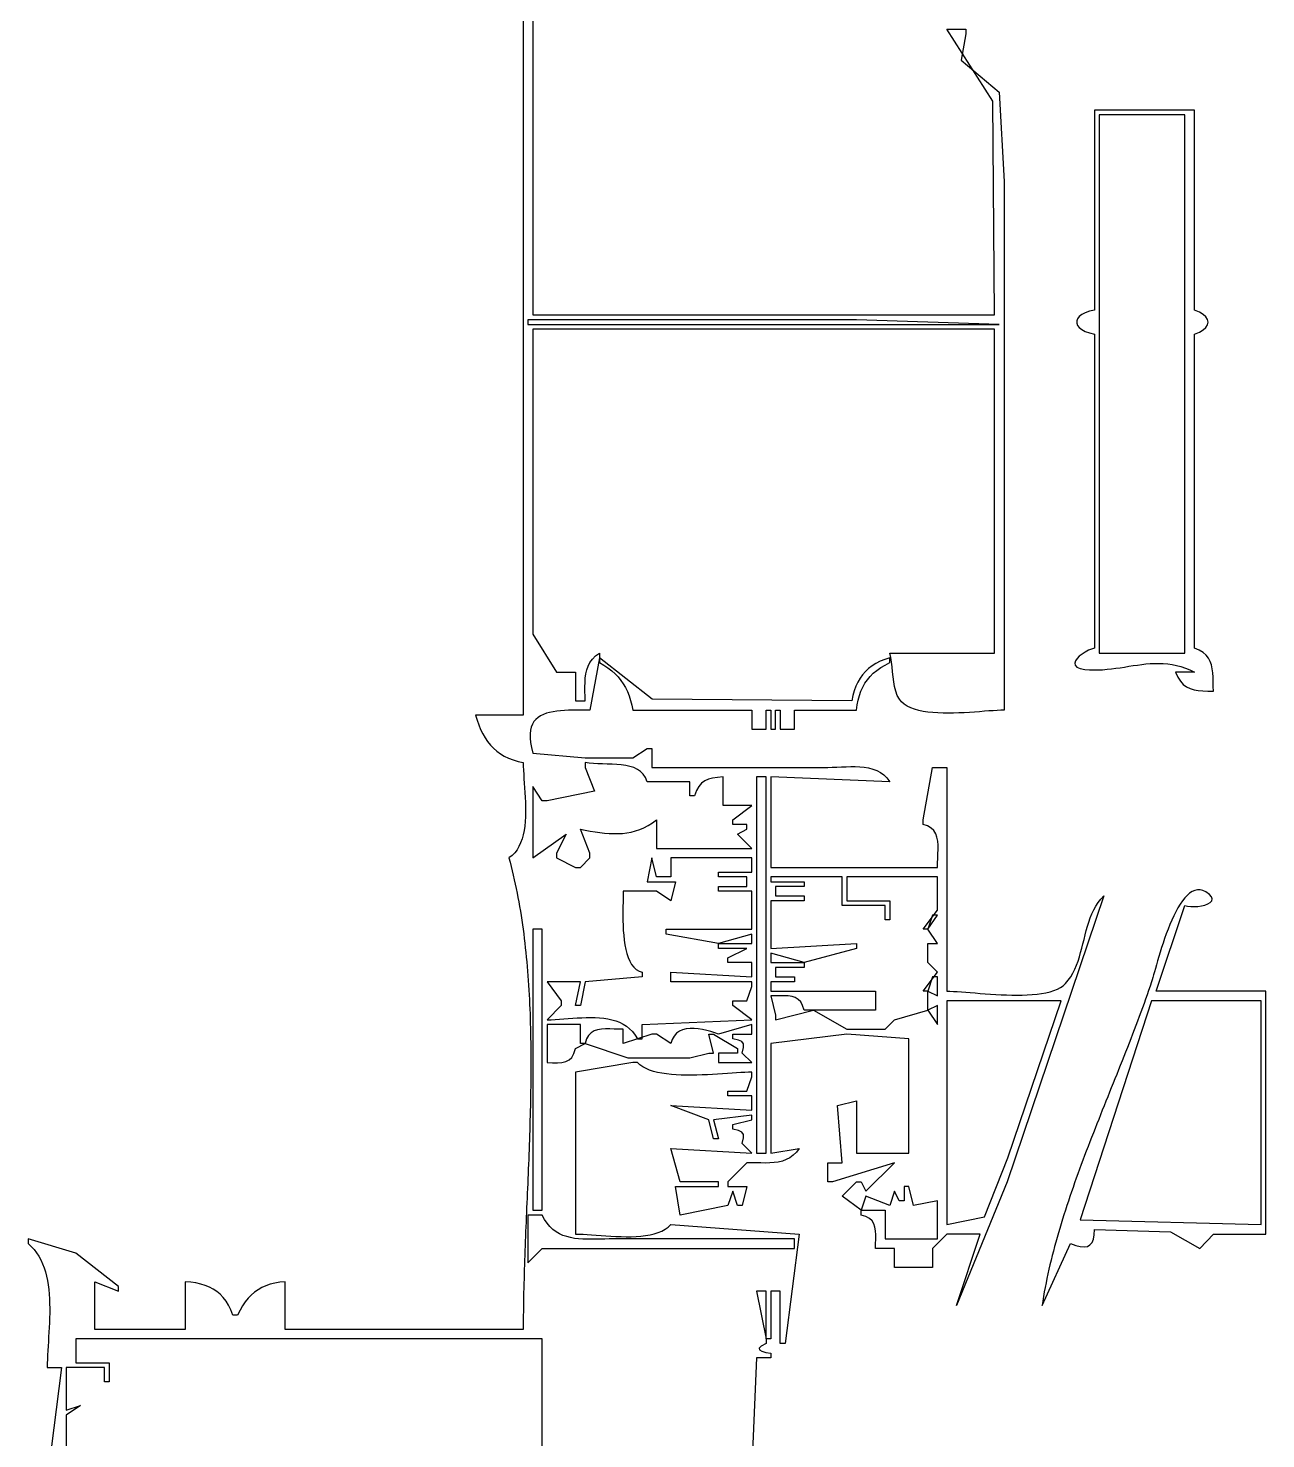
# Model space of a CAD drawing. Header units: metres. Extents: x 169 to 614, y 211 to 1165.
# Drawn here: x 169 to 429, y 451 to 747.2 of the extents above; entities that cross this region are included whole.
import ezdxf

# ---------------------------------------------------------------- set-up
doc = ezdxf.new("R2010")
doc.units = ezdxf.units.M

msp = doc.modelspace()

# ---------------------------------------------------------------- linework, layer by layer
for p, q in [((273, 1115), (273, 603)), ((275, 751), (275, 687)), ((371.6821, 731.8951), (362, 747)), ((362, 747), (366, 747)), ((366, 747), (366, 746)), ((366, 746), (365.0324, 740.5247)), ((365.0324, 740.5247), (372.9722, 733.787)), ((372, 687), (371.6821, 731.8951)), ((372.9722, 733.787), (374, 715)), ((393, 730), (393, 688)), ((414, 730), (393, 730)), ((394, 729), (394, 616)), ((412, 729), (394, 729)), ((412, 616), (412, 729)), ((414, 688), (414, 730)), ((374, 715), (374, 604)), ((391.0506, 687.4564), (390.3417, 687.0854)), ((391.9367, 687.7658), (391.0506, 687.4564)), ((393, 688), (391.9367, 687.7658)), ((415.0377, 687.584), (414, 688)), ((415.8449, 687.112), (415.0377, 687.584)), ((274, 686), (274, 685)), ((343, 686), (274, 686)), ((274, 685), (373, 685)), ((275, 687), (372, 687)), ((373, 685), (343, 686)), ((389.4556, 686.2136), (389.2784, 685.7401)), ((389.2784, 685.7401), (389.2784, 685.2597)), ((389.2784, 685.2597), (389.4556, 684.7862)), ((389.8101, 686.6666), (389.4556, 686.2136)), ((389.4556, 684.7862), (389.8101, 684.3332)), ((390.3417, 687.0854), (389.8101, 686.6666)), ((389.8101, 684.3332), (390.3417, 683.9144)), ((415.8448, 683.8878), (416.4213, 684.4018)), ((416.4214, 686.598), (415.8449, 687.112)), ((416.4213, 684.4018), (416.7673, 684.9439)), ((416.7673, 686.056), (416.4214, 686.598)), ((416.8826, 685.4999), (416.7673, 686.056)), ((416.7673, 684.9439), (416.8826, 685.4999)), ((372, 684), (275, 684)), ((275, 684), (275, 620)), ((372, 616), (372, 684)), ((390.3417, 683.9144), (391.0506, 683.5435)), ((391.0506, 683.5435), (391.9367, 683.2341)), ((391.9367, 683.2341), (393, 683)), ((393, 683), (393, 617)), ((414, 683), (415.0377, 683.4159)), ((414, 617), (414, 683)), ((415.0377, 683.4159), (415.8448, 683.8878)), ((275, 620), (280, 612)), ((391.0621, 616.2256), (390.4106, 615.8047)), ((391.738, 616.5794), (391.0621, 616.2256)), ((392.3976, 616.8446), (391.738, 616.5794)), ((393, 617), (392.3976, 616.8446)), ((415.001, 616.6015), (414, 617)), ((415.8147, 616.1232), (415.001, 616.6015)), ((416.461, 615.57), (415.8147, 616.1232)), ((286.3422, 612.4577), (286.6239, 613.2568)), ((286.6239, 613.2568), (287.0139, 614.0142)), ((289, 615), (287, 604)), ((287.0139, 614.0142), (287.5288, 614.7262)), ((287.5288, 614.7262), (288.1852, 615.3894)), ((288.1852, 615.3894), (289, 616)), ((289, 616), (289, 615)), ((289, 615), (289, 614)), ((300.1049, 606.3179), (289, 615)), ((289, 614), (289.9415, 613.451)), ((289.9415, 613.451), (290.8022, 612.878)), ((346.277, 613.3164), (345.5434, 612.7533)), ((347.0862, 613.8213), (346.277, 613.3164)), ((347.9742, 614.2694), (347.0862, 613.8213)), ((348.9444, 614.6618), (347.9742, 614.2694)), ((348.1023, 612.9495), (349.0077, 613.4902)), ((350, 615), (348.9444, 614.6618)), ((349.0077, 613.4902), (350, 614)), ((350.2206, 615.0885), (350, 616)), ((350, 616), (372, 616)), ((350, 614), (350, 615)), ((350.3796, 614.1163), (350.2206, 615.0885)), ((350.4985, 613.1012), (350.3796, 614.1163)), ((389.0115, 614.3518), (388.8665, 613.8753)), ((388.8665, 613.8753), (388.9503, 613.4382)), ((388.9503, 613.4382), (389.3037, 613.0617)), ((389.3444, 614.8465), (389.0115, 614.3518)), ((389.8244, 615.3378), (389.3444, 614.8465)), ((390.4106, 615.8047), (389.8244, 615.3378)), ((394, 616), (412, 616)), ((399.3019, 613.0785), (400.2091, 613.2212)), ((400.2091, 613.2212), (401.115, 613.3613)), ((401.115, 613.3613), (402.0204, 613.4933)), ((402.0204, 613.4933), (402.9256, 613.6119)), ((402.9256, 613.6119), (403.8314, 613.7115)), ((403.8314, 613.7115), (404.7383, 613.7868)), ((404.7383, 613.7868), (405.647, 613.8322)), ((405.647, 613.8322), (406.5579, 613.8424)), ((406.5579, 613.8424), (407.4718, 613.8118)), ((407.4718, 613.8118), (408.3891, 613.735)), ((408.3891, 613.735), (409.3106, 613.6067)), ((409.3106, 613.6067), (410.2367, 613.4212)), ((410.2367, 613.4212), (411.1681, 613.1733)), ((411.1681, 613.1733), (412.1054, 612.8574)), ((416.9596, 614.9466), (416.461, 615.57)), ((417.3302, 614.2577), (416.9596, 614.9466)), ((417.5925, 613.508), (417.3302, 614.2577)), ((417.7664, 612.7024), (417.5925, 613.508)), ((280, 612), (284, 612)), ((284, 612), (284, 606)), ((285.9796, 609.8463), (286.0367, 610.7488)), ((286.0367, 610.7488), (286.152, 611.6205)), ((286.152, 611.6205), (286.3422, 612.4577)), ((290.8022, 612.878), (291.5857, 612.2775)), ((291.5857, 612.2775), (292.2958, 611.6459)), ((292.2958, 611.6459), (292.9363, 610.98)), ((292.9363, 610.98), (293.5108, 610.2762)), ((293.5108, 610.2762), (294.0231, 609.5311)), ((343.763, 610.7022), (343.2988, 609.8935)), ((344.2897, 611.4475), (343.763, 610.7022)), ((344.8821, 612.1308), (344.2897, 611.4475)), ((344.7714, 609.6647), (345.2884, 610.4104)), ((345.5434, 612.7533), (344.8821, 612.1308)), ((345.2884, 610.4104), (345.8769, 611.1083)), ((345.8769, 611.1083), (346.54, 611.7619)), ((346.54, 611.7619), (347.2808, 612.3745)), ((347.2808, 612.3745), (348.1023, 612.9495)), ((350.599, 612.0615), (350.4985, 613.1012)), ((350.7027, 611.0152), (350.599, 612.0615)), ((350.8314, 609.9804), (350.7027, 611.0152)), ((389.3037, 613.0617), (389.9676, 612.7674)), ((389.9676, 612.7674), (390.983, 612.5764)), ((390.983, 612.5764), (391.9281, 612.4973)), ((391.9281, 612.4973), (392.8666, 612.4646)), ((392.8666, 612.4646), (393.7992, 612.4729)), ((393.7992, 612.4729), (394.7263, 612.5168)), ((394.7263, 612.5168), (395.6487, 612.5907)), ((395.6487, 612.5907), (396.5668, 612.6893)), ((396.5668, 612.6893), (397.4813, 612.8071)), ((397.4813, 612.8071), (398.3928, 612.9386)), ((398.3928, 612.9386), (399.3019, 613.0785)), ((414, 612), (410, 612)), ((410, 612), (410.5012, 610.9318)), ((410.5012, 610.9318), (411.0575, 610.0756)), ((412.1054, 612.8574), (413.0491, 612.4681)), ((413.0491, 612.4681), (414, 612)), ((417.8715, 611.8454), (417.7664, 612.7024)), ((417.9277, 610.942), (417.8715, 611.8454)), ((417.9547, 609.9967), (417.9277, 610.942)), ((285.9641, 608.9166), (285.9796, 609.8463)), ((285.9734, 607.9632), (285.9641, 608.9166)), ((285.9909, 606.9898), (285.9734, 607.9632)), ((294.0231, 609.5311), (294.4769, 608.7412)), ((294.4769, 608.7412), (294.876, 607.9032)), ((294.876, 607.9032), (295.2242, 607.0134)), ((342.5443, 608.0811), (342.2475, 607.0748)), ((342.8936, 609.0203), (342.5443, 608.0811)), ((343.2988, 609.8935), (342.8936, 609.0203)), ((343.6191, 607.1076), (343.9399, 608.0167)), ((343.9399, 608.0167), (344.323, 608.8679)), ((344.323, 608.8679), (344.7714, 609.6647)), ((351.0065, 608.9751), (350.8314, 609.9804)), ((351.2499, 608.0175), (351.0065, 608.9751)), ((351.583, 607.1257), (351.2499, 608.0175)), ((411.0575, 610.0756), (411.6731, 609.4074)), ((411.6731, 609.4074), (412.3523, 608.9036)), ((412.3523, 608.9036), (413.0992, 608.5403)), ((413.0992, 608.5403), (413.9183, 608.2938)), ((413.9183, 608.2938), (414.8136, 608.1402)), ((414.8136, 608.1402), (415.7895, 608.056)), ((415.7895, 608.056), (416.8502, 608.0171)), ((416.8502, 608.0171), (418, 608)), ((417.9722, 609.0145), (417.9547, 609.9967)), ((418, 608), (417.9722, 609.0145)), ((284, 606), (286, 606)), ((286, 606), (285.9909, 606.9898)), ((295.2242, 607.0134), (295.525, 606.0686)), ((295.525, 606.0686), (295.7824, 605.0653)), ((295.7824, 605.0653), (296, 604)), ((342, 606), (300.1049, 606.3179)), ((342.2475, 607.0748), (342, 606)), ((343, 604), (343.1522, 605.1026)), ((343.1522, 605.1026), (343.3575, 606.1374)), ((343.3575, 606.1374), (343.6191, 607.1076)), ((352.0277, 606.3178), (351.583, 607.1257)), ((352.4764, 605.7628), (352.0277, 606.3178)), ((353.0272, 605.2782), (352.4764, 605.7628)), ((353.6716, 604.8597), (353.0272, 605.2782)), ((354.4012, 604.5031), (353.6716, 604.8597)), ((355.2077, 604.2045), (354.4012, 604.5031)), ((273, 603), (263, 603)), ((263, 603), (263.3079, 601.9247)), ((263.3079, 601.9247), (263.6563, 600.9079)), ((275.2602, 601.6162), (274.9338, 601.0809)), ((275.6571, 602.0824), (275.2602, 601.6162)), ((276.12, 602.4843), (275.6571, 602.0824)), ((276.6443, 602.8264), (276.12, 602.4843)), ((277.2255, 603.1137), (276.6443, 602.8264)), ((277.8591, 603.3507), (277.2255, 603.1137)), ((278.5406, 603.5423), (277.8591, 603.3507)), ((279.2656, 603.6932), (278.5406, 603.5423)), ((280.0295, 603.8081), (279.2656, 603.6932)), ((280.8277, 603.8917), (280.0295, 603.8081)), ((281.6559, 603.9488), (280.8277, 603.8917)), ((282.5094, 603.9842), (281.6559, 603.9488)), ((283.3838, 604.0025), (282.5094, 603.9842)), ((284.2745, 604.0085), (283.3838, 604.0025)), ((285.1772, 604.0069), (284.2745, 604.0085)), ((286.0871, 604.0025), (285.1772, 604.0069)), ((287, 604), (286.0871, 604.0025)), ((296, 604), (321, 604)), ((321, 604), (321, 600)), ((324, 600), (324, 604)), ((324, 604), (325, 604)), ((325, 604), (325, 600)), ((326, 600), (326, 604)), ((326, 604), (327, 604)), ((327, 604), (327, 600)), ((330, 600), (330, 604)), ((330, 604), (343, 604)), ((356.0827, 603.9595), (355.2077, 604.2045)), ((357.0178, 603.764), (356.0827, 603.9595)), ((358.0047, 603.6139), (357.0178, 603.764)), ((359.0349, 603.5051), (358.0047, 603.6139)), ((360.1002, 603.4333), (359.0349, 603.5051)), ((361.192, 603.3945), (360.1002, 603.4333)), ((362.3022, 603.3845), (361.192, 603.3945)), ((363.4222, 603.3991), (362.3022, 603.3845)), ((364.5437, 603.4343), (363.4222, 603.3991)), ((365.6584, 603.4857), (364.5437, 603.4343)), ((366.7578, 603.5494), (365.6584, 603.4857)), ((367.8336, 603.6211), (366.7578, 603.5494)), ((368.8774, 603.6967), (367.8336, 603.6211)), ((369.8809, 603.7721), (368.8774, 603.6967)), ((370.8357, 603.8431), (369.8809, 603.7721)), ((371.7333, 603.9055), (370.8357, 603.8431)), ((372.5655, 603.9552), (371.7333, 603.9055)), ((373.3238, 603.9881), (372.5655, 603.9552)), ((374, 604), (373.3238, 603.9881)), ((263.6563, 600.9079), (264.0477, 599.9496)), ((264.0477, 599.9496), (264.4846, 599.0497)), ((264.4846, 599.0497), (264.9694, 598.2082)), ((274.5103, 599.7838), (274.4222, 599.0127)), ((274.4222, 599.0127), (274.4227, 598.1534)), ((274.6823, 600.4716), (274.5103, 599.7838)), ((274.9338, 601.0809), (274.6823, 600.4716)), ((321, 600), (324, 600)), ((325, 600), (326, 600)), ((327, 600), (330, 600)), ((264.9694, 598.2082), (265.5046, 597.4251)), ((265.5046, 597.4251), (266.0928, 596.7003)), ((266.0928, 596.7003), (266.7363, 596.0338)), ((266.7363, 596.0338), (267.4377, 595.4257)), ((267.4377, 595.4257), (268.1994, 594.8759)), ((274.4227, 598.1534), (274.5161, 597.2014)), ((274.5161, 597.2014), (274.707, 596.1518)), ((274.707, 596.1518), (275, 595)), ((296, 594), (299, 596)), ((299, 596), (300, 596)), ((300, 596), (300, 592)), ((268.1994, 594.8759), (269.0239, 594.3843)), ((269.0239, 594.3843), (269.9138, 593.9509)), ((269.9138, 593.9509), (270.8714, 593.5757)), ((270.8714, 593.5757), (271.8993, 593.2588)), ((271.8993, 593.2588), (273, 593)), ((273, 593), (273.0119, 592.2308)), ((275, 595), (286, 594)), ((286, 594), (292, 594)), ((286, 593), (286, 592)), ((286.8519, 592.8735), (286, 593)), ((287.7568, 592.794), (286.8519, 592.8735)), ((288.7021, 592.7477), (287.7568, 592.794)), ((289.6754, 592.7212), (288.7021, 592.7477)), ((290.6643, 592.7007), (289.6754, 592.7212)), ((291.6562, 592.6729), (290.6643, 592.7007)), ((292.6387, 592.624), (291.6562, 592.6729)), ((292, 594), (293, 594)), ((293.5993, 592.5406), (292.6387, 592.624)), ((293, 594), (295, 594)), ((294.5256, 592.409), (293.5993, 592.5406)), ((295.405, 592.2157), (294.5256, 592.409)), ((295, 594), (296, 594)), ((273.0119, 592.2308), (273.0445, 591.4085)), ((273.0445, 591.4085), (273.093, 590.5393)), ((273.093, 590.5393), (273.1525, 589.6295)), ((273.1525, 589.6295), (273.2183, 588.6853)), ((286, 592), (288, 587)), ((296.2251, 591.9471), (295.405, 592.2157)), ((296.9735, 591.5897), (296.2251, 591.9471)), ((297.6376, 591.1298), (296.9735, 591.5897)), ((298.2051, 590.554), (297.6376, 591.1298)), ((298.6633, 589.8485), (298.2051, 590.554)), ((299, 589), (298.6633, 589.8485)), ((300, 592), (337, 592)), ((311.8928, 589.4947), (311.1333, 589.147)), ((312.7785, 589.7313), (311.8928, 589.4947)), ((313.8082, 589.8889), (312.7785, 589.7313)), ((315, 590), (313.8082, 589.8889)), ((315, 584), (315, 590)), ((322, 590), (322, 511)), ((324, 590), (322, 590)), ((324, 511), (324, 590)), ((350, 589), (325, 590)), ((325, 590), (325, 571)), ((337, 592), (337.9279, 592.0143)), ((337.9279, 592.0143), (338.8785, 592.0496)), ((338.8785, 592.0496), (339.8443, 592.0938)), ((339.8443, 592.0938), (340.8183, 592.135)), ((340.8183, 592.135), (341.7931, 592.1615)), ((341.7931, 592.1615), (342.7616, 592.1614)), ((342.7616, 592.1614), (343.7165, 592.1226)), ((343.7165, 592.1226), (344.6506, 592.0335)), ((344.6506, 592.0335), (345.5566, 591.8821)), ((345.5566, 591.8821), (346.4275, 591.6564)), ((346.4275, 591.6564), (347.2558, 591.3448)), ((347.2558, 591.3448), (348.0345, 590.9352)), ((348.0345, 590.9352), (348.7562, 590.4157)), ((348.7562, 590.4157), (349.4138, 589.7746)), ((349.4138, 589.7746), (350, 589)), ((357, 581), (359, 592)), ((359, 592), (362, 592)), ((362, 592), (362, 545)), ((273.2183, 588.6853), (273.2856, 587.7132)), ((273.2856, 587.7132), (273.3496, 586.7193)), ((273.3496, 586.7193), (273.4054, 585.71)), ((277, 585), (275, 588)), ((275, 588), (275, 573)), ((288, 587), (278, 585)), ((308, 589), (299, 589)), ((308, 586), (308, 589)), ((309.4334, 587.1146), (309, 586)), ((309.9215, 587.9892), (309.4334, 587.1146)), ((310.4822, 588.6559), (309.9215, 587.9892)), ((311.1333, 589.147), (310.4822, 588.6559)), ((273.4054, 585.71), (273.4482, 584.6915)), ((273.4482, 584.6915), (273.4733, 583.6702)), ((273.4733, 583.6702), (273.4759, 582.6524)), ((278, 585), (277, 585)), ((309, 586), (308, 586)), ((321, 584), (315, 584)), ((317, 581), (321, 584)), ((273.3942, 580.6523), (273.3003, 579.6826)), ((273.4511, 581.6443), (273.3942, 580.6523)), ((273.4759, 582.6524), (273.4511, 581.6443)), ((300.1264, 580.3518), (301, 581)), ((301, 581), (301, 575)), ((317, 580), (317, 581)), ((357, 580), (357, 581)), ((272.9824, 577.8354), (272.7489, 576.9706)), ((273.1647, 578.7415), (272.9824, 577.8354)), ((273.3003, 579.6826), (273.1647, 578.7415)), ((275, 573), (282, 578)), ((282, 578), (280, 574)), ((287, 574), (285, 579)), ((285, 579), (286.0422, 578.8085)), ((286.0422, 578.8085), (287.0677, 578.6279)), ((287.0677, 578.6279), (288.0772, 578.4639)), ((288.0772, 578.4639), (289.0715, 578.3219)), ((289.0715, 578.3219), (290.0515, 578.2075)), ((290.0515, 578.2075), (291.0181, 578.1262)), ((291.0181, 578.1262), (291.9719, 578.0836)), ((291.9719, 578.0836), (292.914, 578.0851)), ((292.914, 578.0851), (293.8452, 578.1363)), ((293.8452, 578.1363), (294.7662, 578.2428)), ((294.7662, 578.2428), (295.6779, 578.41)), ((295.6779, 578.41), (296.5811, 578.6436)), ((296.5811, 578.6436), (297.4768, 578.949)), ((297.4768, 578.949), (298.3656, 579.3318)), ((298.3656, 579.3318), (299.2486, 579.7976)), ((299.2486, 579.7976), (300.1264, 580.3518)), ((320, 580), (317, 580)), ((318, 578), (320, 579)), ((321, 575), (318, 578)), ((320, 579), (320, 580)), ((357.9448, 579.7026), (357, 580)), ((358.6864, 579.2726), (357.9448, 579.7026)), ((359.2477, 578.7249), (358.6864, 579.2726)), ((359.6519, 578.0748), (359.2477, 578.7249)), ((359.9221, 577.3373), (359.6519, 578.0748)), ((271.692, 574.6864), (271.2049, 574.0494)), ((272.1084, 575.3897), (271.692, 574.6864)), ((272.4591, 576.1533), (272.1084, 575.3897)), ((272.7489, 576.9706), (272.4591, 576.1533)), ((301, 575), (321, 575)), ((360.0813, 576.5276), (359.9221, 577.3373)), ((360.1527, 575.6608), (360.0813, 576.5276)), ((360.1242, 573.8164), (360.1593, 574.752)), ((360.1593, 574.752), (360.1527, 575.6608)), ((270.6425, 573.4852), (270, 573)), ((270, 573), (270.2403, 572.0912)), ((270.2403, 572.0912), (270.4729, 571.1783)), ((271.2049, 574.0494), (270.6425, 573.4852)), ((280, 574), (280, 573)), ((280, 573), (284, 571)), ((285, 571), (287, 573)), ((287, 573), (287, 574)), ((300, 573), (299, 568)), ((301, 569), (300, 573)), ((321, 573), (304, 573)), ((304, 573), (304, 569)), ((321, 570), (321, 573)), ((360, 571), (360.0215, 571.9253)), ((360.0215, 571.9253), (360.0706, 572.8691)), ((360.0706, 572.8691), (360.1242, 573.8164)), ((270.4729, 571.1783), (270.6976, 570.2613)), ((270.6976, 570.2613), (270.9148, 569.3404)), ((270.9148, 569.3404), (271.1244, 568.4156)), ((284, 571), (285, 571)), ((304, 569), (301, 569)), ((314, 569), (314, 570)), ((314, 570), (321, 570)), ((320, 569), (314, 569)), ((320, 567), (320, 569)), ((325, 571), (360, 571)), ((325, 569), (325, 568)), ((340, 569), (325, 569)), ((340, 563), (340, 569)), ((360, 569), (341, 569)), ((341, 569), (341, 564)), ((360, 568), (360, 569)), ((271.1244, 568.4156), (271.3265, 567.487)), ((271.3265, 567.487), (271.5214, 566.5547)), ((271.5214, 566.5547), (271.7091, 565.6187)), ((294, 566), (293.9944, 565.3172)), ((295, 566), (294, 566)), ((301, 566), (295, 566)), ((299, 568), (305, 568)), ((304, 564), (301, 566)), ((305, 568), (304, 564)), ((314, 566), (314, 567)), ((314, 567), (320, 567)), ((321, 566), (314, 566)), ((321, 558), (321, 566)), ((325, 568), (332, 568)), ((332, 567), (326, 567)), ((326, 567), (326, 565)), ((332, 568), (332, 567)), ((360, 562), (360, 568)), ((413.5222, 565.9186), (412.9892, 565.5726)), ((414.0686, 566.1563), (413.5222, 565.9186)), ((414.6281, 566.2773), (414.0686, 566.1563)), ((415.2003, 566.2729), (414.6281, 566.2773)), ((415.785, 566.1347), (415.2003, 566.2729)), ((416.3819, 565.8541), (415.785, 566.1347)), ((417.1533, 565.3158), (416.3819, 565.8541)), ((271.7091, 565.6187), (271.8896, 564.6791)), ((271.8896, 564.6791), (272.0632, 563.736)), ((272.0632, 563.736), (272.23, 562.7895)), ((272.23, 562.7895), (272.3899, 561.8396)), ((293.9459, 562.8084), (293.9338, 561.8563)), ((293.963, 563.7102), (293.9459, 562.8084)), ((293.9806, 564.5502), (293.963, 563.7102)), ((293.9944, 565.3172), (293.9806, 564.5502)), ((332, 564), (325, 564)), ((325, 564), (325, 554)), ((326, 565), (332, 565)), ((332, 565), (332, 564)), ((349, 563), (340, 563)), ((341, 564), (350, 564)), ((349, 560), (349, 563)), ((350, 564), (350, 560)), ((395, 565), (374.6559, 505)), ((392.8603, 562.0728), (393.3015, 562.8638)), ((393.3015, 562.8638), (393.8006, 563.6182)), ((393.8006, 563.6182), (394.3644, 564.3317)), ((394.3644, 564.3317), (395, 565)), ((406, 545), (412, 563)), ((410.9969, 563.2772), (410.5354, 562.5181)), ((411.4734, 563.9707), (410.9969, 563.2772)), ((411.9645, 564.5901), (411.4734, 563.9707)), ((412.4699, 565.127), (411.9645, 564.5901)), ((412, 563), (412.5562, 562.8496)), ((412.9892, 565.5726), (412.4699, 565.127)), ((412.5562, 562.8496), (413.2242, 562.7695)), ((413.2242, 562.7695), (413.9634, 562.7572)), ((413.9634, 562.7572), (414.7335, 562.8104)), ((414.7335, 562.8104), (415.4939, 562.9268)), ((415.4939, 562.9268), (416.2044, 563.1041)), ((416.2044, 563.1041), (416.8244, 563.34)), ((416.8244, 563.34), (417.3135, 563.632)), ((417.5917, 564.8222), (417.1533, 565.3158)), ((417.3135, 563.632), (417.6314, 563.978)), ((417.7376, 564.3755), (417.5917, 564.8222)), ((417.6314, 563.978), (417.7376, 564.3755)), ((272.3899, 561.8396), (272.5433, 560.8865)), ((272.5433, 560.8865), (272.69, 559.9301)), ((272.69, 559.9301), (272.8304, 558.9706)), ((293.9338, 561.8563), (293.9311, 560.8651)), ((293.9311, 560.8651), (293.9421, 559.8461)), ((293.9421, 559.8461), (293.9712, 558.8107)), ((350, 560), (349, 560)), ((357, 558), (360, 562)), ((358, 558), (360, 561)), ((359, 561), (358, 558)), ((360, 561), (359, 561)), ((391.8145, 559.5251), (392.1237, 560.3991)), ((392.1237, 560.3991), (392.47, 561.2498)), ((392.47, 561.2498), (392.8603, 562.0728)), ((409.243, 559.933), (408.8441, 558.9972)), ((409.6581, 560.8375), (409.243, 559.933)), ((410.089, 561.702), (409.6581, 560.8375)), ((410.5354, 562.5181), (410.089, 561.702)), ((272.8304, 558.9706), (272.9645, 558.0081)), ((272.9645, 558.0081), (273.0923, 557.0426)), ((273.0923, 557.0426), (273.214, 556.0741)), ((275, 558), (275, 499)), ((277, 558), (275, 558)), ((277, 499), (277, 558)), ((293.9712, 558.8107), (294.0229, 557.7701)), ((294.0229, 557.7701), (294.1015, 556.7357)), ((303, 557), (303, 558)), ((303, 558), (321, 558)), ((314, 555), (303, 557)), ((321, 557), (314, 555)), ((321, 555), (321, 557)), ((358, 558), (357, 558)), ((360, 555), (358, 558)), ((391.0399, 556.8071), (391.2795, 557.7247)), ((391.2795, 557.7247), (391.5353, 558.6322)), ((391.5353, 558.6322), (391.8145, 559.5251)), ((408.0957, 557.0655), (407.7469, 556.0867)), ((408.4615, 558.0385), (408.0957, 557.0655)), ((408.8441, 558.9972), (408.4615, 558.0385)), ((273.214, 556.0741), (273.3298, 555.1029)), ((273.3298, 555.1029), (273.4397, 554.1289)), ((273.4397, 554.1289), (273.5438, 553.1522)), ((294.1015, 556.7357), (294.2115, 555.7188)), ((294.2115, 555.7188), (294.3571, 554.7307)), ((294.3571, 554.7307), (294.5429, 553.7827)), ((314, 554), (314, 555)), ((314, 555), (321, 555)), ((320, 554), (314, 554)), ((316, 552), (320, 554)), ((325, 554), (343, 555)), ((343, 554), (332, 551)), ((343, 555), (343, 554)), ((358, 551), (358, 555)), ((358, 555), (360, 555)), ((390.1058, 553.123), (390.3495, 554.0373)), ((390.3495, 554.0373), (390.5818, 554.959)), ((390.5818, 554.959), (390.8096, 555.8837)), ((390.8096, 555.8837), (391.0399, 556.8071)), ((407.1016, 554.146), (406.8057, 553.2012)), ((407.4154, 555.1107), (407.1016, 554.146)), ((407.7469, 556.0867), (407.4154, 555.1107)), ((273.5438, 553.1522), (273.6423, 552.1729)), ((273.6423, 552.1729), (273.7353, 551.1911)), ((273.7353, 551.1911), (273.8228, 550.2069)), ((294.5429, 553.7827), (294.7731, 552.8861)), ((294.7731, 552.8861), (295.0523, 552.0522)), ((295.0523, 552.0522), (295.3847, 551.2924)), ((295.3847, 551.2924), (295.7748, 550.6179)), ((316, 551), (316, 552)), ((321, 551), (316, 551)), ((321, 548), (321, 551)), ((332, 551), (325, 553)), ((325, 553), (325, 551)), ((325, 551), (332, 551)), ((332, 551), (332, 550)), ((360, 549), (358, 551)), ((389.237, 550.4687), (389.5565, 551.3343)), ((389.5565, 551.3343), (389.8438, 552.2206)), ((389.8438, 552.2206), (390.1058, 553.123)), ((406.2689, 551.4052), (406.0287, 550.5712)), ((406.528, 552.2847), (406.2689, 551.4052)), ((406.8057, 553.2012), (406.528, 552.2847)), ((273.8228, 550.2069), (273.905, 549.2202)), ((273.905, 549.2202), (273.9819, 548.2313)), ((273.9819, 548.2313), (274.0538, 547.2402)), ((298, 548), (286, 547)), ((295.7748, 550.6179), (296.227, 550.0402)), ((296.227, 550.0402), (296.7457, 549.5704)), ((296.7457, 549.5704), (297.3352, 549.2199)), ((297.3352, 549.2199), (298, 549)), ((298, 549), (298, 548)), ((304, 547), (304, 549)), ((304, 549), (321, 548)), ((332, 550), (326, 550)), ((326, 550), (326, 548)), ((326, 548), (330, 548)), ((330, 548), (330, 547)), ((357, 545), (360, 549)), ((359, 548), (358, 545)), ((360, 548), (359, 548)), ((360, 544), (360, 548)), ((387.4986, 547.3), (388.0161, 548.0393)), ((388.0161, 548.0393), (388.4737, 548.8168)), ((388.4737, 548.8168), (388.8784, 549.628)), ((388.8784, 549.628), (389.237, 550.4687)), ((405.424, 548.4273), (405.2622, 547.8605)), ((405.6059, 549.0737), (405.424, 548.4273)), ((405.8075, 549.7911), (405.6059, 549.0737)), ((406.0287, 550.5712), (405.8075, 549.7911)), ((274.0538, 547.2402), (274.1207, 546.2469)), ((274.1207, 546.2469), (274.1827, 545.2515)), ((274.1827, 545.2515), (274.24, 544.2542)), ((285, 547), (278, 547)), ((278, 547), (281, 543)), ((284, 542), (285, 547)), ((286, 547), (285, 542)), ((321, 547), (304, 547)), ((320, 543), (321, 546)), ((321, 546), (321, 547)), ((330, 547), (325, 547)), ((325, 547), (325, 545)), ((325, 545), (347, 545)), ((347, 545), (347, 541)), ((358, 545), (357, 545)), ((358, 541), (358, 545)), ((358, 545), (360, 544)), ((362, 545), (362.6551, 544.9894)), ((383.6786, 544.879), (384.4758, 545.1269)), ((384.4758, 545.1269), (385.2045, 545.4203)), ((385.2045, 545.4203), (385.8582, 545.7622)), ((385.8582, 545.7622), (386.4302, 546.1556)), ((386.4302, 546.1556), (386.9143, 546.6034)), ((386.9143, 546.6033), (387.4986, 547.3)), ((404.3807, 545.1747), (404.0629, 544.2596)), ((404.6931, 546.0882), (404.3807, 545.1747)), ((405, 547), (404.6931, 546.0882)), ((405.1207, 547.3819), (405, 547)), ((405.2622, 547.8605), (405.1207, 547.3819)), ((429, 545), (406, 545)), ((429, 494), (429, 545)), ((274.24, 544.2542), (274.2926, 543.2549)), ((274.2926, 543.2549), (274.3406, 542.2538)), ((274.3406, 542.2538), (274.3842, 541.2509)), ((281, 543), (281, 542)), ((317, 542), (317, 543)), ((317, 543), (320, 543)), ((325.9916, 544.0163), (325, 544)), ((325, 544), (326, 540)), ((326.9428, 544.0447), (325.9916, 544.0163)), ((327.8444, 544.0543), (326.9428, 544.0447)), ((328.6873, 544.0141), (327.8444, 544.0543)), ((329.4624, 543.8934), (328.6873, 544.0141)), ((330.1604, 543.6612), (329.4624, 543.8934)), ((330.7723, 543.2867), (330.1604, 543.6612)), ((331.289, 542.7389), (330.7723, 543.2867)), ((331.7012, 541.9869), (331.289, 542.7389)), ((362, 543), (362, 496)), ((386, 543), (362, 543)), ((362.6551, 544.9894), (363.3852, 544.9598)), ((363.3852, 544.9598), (364.1837, 544.9139)), ((364.1837, 544.9139), (365.0441, 544.8549)), ((365.0441, 544.8549), (365.9598, 544.7855)), ((365.9598, 544.7855), (366.9244, 544.7088)), ((366.9244, 544.7088), (367.9312, 544.6276)), ((367.9312, 544.6276), (368.9739, 544.545)), ((368.9739, 544.545), (370.0459, 544.4638)), ((370.0459, 544.4638), (371.1406, 544.3871)), ((371.1406, 544.3871), (372.2515, 544.3177)), ((372.2515, 544.3177), (373.3721, 544.2585)), ((373.3721, 544.2585), (374.496, 544.2126)), ((374.496, 544.2126), (375.6165, 544.1828)), ((374.8079, 510), (386, 543)), ((375.6165, 544.1828), (376.7272, 544.1721)), ((376.7272, 544.1721), (377.8215, 544.1835)), ((377.8215, 544.1835), (378.8929, 544.2198)), ((378.8929, 544.2198), (379.9349, 544.2841)), ((379.9349, 544.2841), (380.941, 544.3792)), ((380.941, 544.3792), (381.9047, 544.508)), ((381.9047, 544.508), (382.8194, 544.6737)), ((382.8194, 544.6737), (383.6786, 544.879)), ((405, 543), (390, 497)), ((403.412, 542.4246), (403.0794, 541.5047)), ((403.7399, 543.3429), (403.412, 542.4246)), ((404.0629, 544.2596), (403.7399, 543.3429)), ((428, 543), (405, 543)), ((428, 496), (428, 543)), ((274.3842, 541.2509), (274.4235, 540.2463)), ((274.4235, 540.2463), (274.4586, 539.2402)), ((274.4586, 539.2402), (274.4896, 538.2324)), ((281, 542), (278, 539)), ((279.7249, 539.0503), (280.6224, 539.1046)), ((280.6224, 539.1046), (281.5378, 539.1707)), ((281.5378, 539.1707), (282.4671, 539.2427)), ((282.4671, 539.2427), (283.4063, 539.315)), ((283.4063, 539.315), (284.3515, 539.3817)), ((285, 542), (284, 542)), ((284.3515, 539.3817), (285.2985, 539.4372)), ((285.2985, 539.4372), (286.2433, 539.4756)), ((286.2433, 539.4756), (287.1821, 539.4912)), ((287.1821, 539.4912), (288.1107, 539.4783)), ((288.1107, 539.4783), (289.0251, 539.431)), ((289.0251, 539.431), (289.9213, 539.3437)), ((289.9213, 539.3437), (290.7953, 539.2106)), ((290.7953, 539.2106), (291.6431, 539.0258)), ((321, 539), (317, 542)), ((326, 539), (334, 541)), ((326, 540), (326, 539)), ((332, 541), (331.7012, 541.9869)), ((333, 541), (332, 541)), ((347, 541), (333, 541)), ((334, 541), (341, 537)), ((351, 539), (358, 541)), ((360, 542), (358, 541)), ((358, 541), (360, 538)), ((360, 538), (360, 542)), ((402.4009, 539.6604), (402.0554, 538.7361)), ((402.7422, 540.5833), (402.4009, 539.6604)), ((403.0794, 541.5047), (402.7422, 540.5833)), ((274.4896, 538.2324), (274.5166, 537.2232)), ((274.5166, 537.2232), (274.5397, 536.2127)), ((274.5397, 536.2127), (274.559, 535.2008)), ((278, 539), (278.8495, 539.0135)), ((278, 538), (278, 530)), ((285, 538), (278, 538)), ((278.8495, 539.0135), (279.7249, 539.0503)), ((285, 534), (285, 538)), ((287.2605, 536.2731), (286.7243, 535.7172)), ((287.8954, 536.6629), (287.2605, 536.2731)), ((288.6157, 536.9135), (287.8954, 536.6629)), ((289.4085, 537.0519), (288.6157, 536.9135)), ((290.2606, 537.1049), (289.4085, 537.0519)), ((291.1588, 537.0993), (290.2606, 537.1049)), ((292.0902, 537.062), (291.1588, 537.0993)), ((291.6431, 539.0258), (292.4607, 538.7837)), ((293.0416, 537.0199), (292.0902, 537.062)), ((292.4607, 538.7837), (293.244, 538.4786)), ((294, 537), (293.0416, 537.0199)), ((293.244, 538.4786), (293.9891, 538.1045)), ((293.9891, 538.1045), (294.6919, 537.6559)), ((294, 534), (294, 537)), ((294.6919, 537.6559), (295.3484, 537.1268)), ((295.3484, 537.1268), (295.9545, 536.5117)), ((295.9545, 536.5117), (296.5064, 535.8046)), ((298, 538), (321, 539)), ((298, 535), (298, 538)), ((305.1867, 536.1616), (304.675, 535.5959)), ((305.7952, 536.5891), (305.1867, 536.1616)), ((306.4859, 536.8908), (305.7952, 536.5891)), ((307.2442, 537.0792), (306.4859, 536.8908)), ((308.0556, 537.1667), (307.2442, 537.0792)), ((308.9056, 537.1657), (308.0556, 537.1667)), ((309.7795, 537.0887), (308.9056, 537.1657)), ((310.6629, 536.9483), (309.7795, 537.0887)), ((311.5412, 536.7567), (310.6629, 536.9483)), ((312.3999, 536.5265), (311.5412, 536.7567)), ((313.2243, 536.2701), (312.3999, 536.5265)), ((314, 536), (313.2243, 536.2701)), ((321, 538), (314, 536)), ((321, 536), (321, 538)), ((341, 537), (342, 537)), ((342, 537), (349, 537)), ((349, 537), (351, 539)), ((401.3534, 536.8831), (400.9972, 535.9546)), ((401.7062, 537.8103), (401.3534, 536.8831)), ((402.0554, 538.7361), (401.7062, 537.8103)), ((274.559, 535.2008), (274.5747, 534.1876)), ((274.5747, 534.1876), (274.5868, 533.1734)), ((274.5868, 533.1734), (274.5955, 532.158)), ((284, 533), (286, 534)), ((286, 534), (285, 534)), ((286.2997, 534.9685), (286, 534)), ((286, 534), (295, 531)), ((286.7243, 535.7172), (286.2997, 534.9685)), ((300, 536), (294, 534)), ((296.5064, 535.8046), (297, 535)), ((297, 535), (298, 535)), ((301, 536), (300, 536)), ((304, 534), (301, 536)), ((304.2746, 534.8795), (304, 534)), ((304.675, 535.5959), (304.2746, 534.8795)), ((313, 532), (312, 536)), ((312, 536), (313, 536)), ((313, 536), (318, 533)), ((317, 535), (317, 536)), ((317, 536), (321, 536)), ((318.2136, 534.721), (317, 535)), ((318.9387, 534.4125), (318.2136, 534.721)), ((319.257, 533.9434), (318.9387, 534.4125)), ((319, 532), (319.2502, 533.1829)), ((319.2502, 533.1829), (319.257, 533.9434)), ((341, 536), (325, 534)), ((325, 534), (325, 511)), ((354, 535), (341, 536)), ((354, 511), (354, 535)), ((399.9108, 533.1611), (399.5434, 532.2275)), ((400.2757, 534.0936), (399.9108, 533.1611)), ((400.6379, 535.0247), (400.2757, 534.0936)), ((400.9972, 535.9546), (400.6379, 535.0247)), ((274.5955, 532.158), (274.6008, 531.1416)), ((274.6008, 531.1416), (274.603, 530.1243)), ((281.1098, 530.0579), (281.9243, 530.2289)), ((281.9243, 530.2289), (282.6233, 530.5589)), ((282.6233, 530.5589), (283.204, 531.0975)), ((283.204, 531.0975), (283.6638, 531.8946)), ((283.6638, 531.8946), (284, 533)), ((295, 531), (298, 531)), ((298, 531), (304, 531)), ((304, 531), (305, 531)), ((305, 531), (307, 531)), ((307, 531), (308, 531)), ((308, 531), (312, 532)), ((312, 532), (313, 532)), ((318, 532), (314, 532)), ((314, 532), (314, 530)), ((318, 533), (318, 532)), ((321, 530), (319, 532)), ((398.8022, 530.3567), (398.4288, 529.4195)), ((399.1738, 531.2927), (398.8022, 530.3567)), ((399.5434, 532.2275), (399.1738, 531.2927)), ((274.598, 528.0871), (274.5912, 527.0675)), ((274.602, 529.1061), (274.598, 528.0871)), ((274.603, 530.1243), (274.602, 529.1061)), ((278, 530), (279.1449, 529.9932)), ((279.1449, 529.9932), (280.1824, 529.9959)), ((280.1824, 529.9959), (281.1098, 530.0579)), ((296, 530), (284, 528)), ((284, 528), (284, 494)), ((297, 530), (296, 530)), ((297.5211, 529.5284), (297, 530)), ((298.1241, 529.113), (297.5211, 529.5284)), ((298.8027, 528.7505), (298.1241, 529.113)), ((299.5508, 528.438), (298.8027, 528.7505)), ((300.3621, 528.1723), (299.5508, 528.438)), ((301.2303, 527.9505), (300.3621, 528.1723)), ((302.1494, 527.7694), (301.2303, 527.9505)), ((303.113, 527.626), (302.1494, 527.7694)), ((304.115, 527.5172), (303.113, 527.626)), ((305.1492, 527.44), (304.115, 527.5172)), ((306.2093, 527.3913), (305.1492, 527.44)), ((307.2891, 527.368), (306.2093, 527.3913)), ((308.3825, 527.3672), (307.2891, 527.368)), ((309.4831, 527.3856), (308.3825, 527.3672)), ((310.5849, 527.4203), (309.4831, 527.3856)), ((311.6815, 527.4682), (310.5849, 527.4203)), ((312.7668, 527.5263), (311.6815, 527.4682)), ((313.8346, 527.5914), (312.7668, 527.5263)), ((314.8786, 527.6606), (313.8346, 527.5914)), ((314, 530), (321, 530)), ((315.8927, 527.7307), (314.8786, 527.6606)), ((316.8706, 527.7987), (315.8927, 527.7307)), ((317.8061, 527.8615), (316.8706, 527.7987)), ((318.693, 527.9161), (317.8061, 527.8615)), ((319.5251, 527.9594), (318.693, 527.9161)), ((320.2961, 527.9884), (319.5251, 527.9594)), ((321, 528), (320.2961, 527.9884)), ((321, 527), (321, 528)), ((397.6776, 527.542), (397.3002, 526.6017)), ((398.0538, 528.4813), (397.6776, 527.542)), ((398.4288, 529.4195), (398.0538, 528.4813)), ((274.5692, 525.0263), (274.5544, 524.005)), ((274.5815, 526.0472), (274.5692, 525.0263)), ((274.5912, 527.0675), (274.5815, 526.0472)), ((320, 524), (321, 527)), ((396.543, 524.7181), (396.1636, 523.7749)), ((396.9219, 525.6604), (396.543, 524.7181)), ((397.3002, 526.6017), (396.9219, 525.6604)), ((274.5175, 521.9612), (274.4956, 520.9389)), ((274.5371, 522.9833), (274.5175, 521.9612)), ((274.5544, 524.005), (274.5371, 522.9833)), ((316, 523), (316, 524)), ((316, 524), (320, 524)), ((321, 523), (316, 523)), ((321, 520), (321, 523)), ((339, 521), (343, 522)), ((343, 522), (343, 511)), ((395.4045, 521.8858), (395.0252, 520.94)), ((395.784, 522.8307), (395.4045, 521.8858)), ((396.1636, 523.7749), (395.784, 522.8307)), ((274.4457, 518.8938), (274.4179, 517.8712)), ((274.4717, 519.9164), (274.4457, 518.8938)), ((274.4956, 520.9389), (274.4717, 519.9164)), ((312, 518), (304, 521)), ((304, 521), (321, 520)), ((321, 519), (313, 518)), ((321, 518), (321, 519)), ((340, 509), (339, 521)), ((394.2682, 519.046), (393.891, 518.0978)), ((394.6464, 519.9933), (394.2682, 519.046)), ((395.0252, 520.94), (394.6464, 519.9933)), ((274.3569, 515.8262), (274.3241, 514.8039)), ((274.3882, 516.8486), (274.3569, 515.8262)), ((274.4179, 517.8712), (274.3882, 516.8486)), ((313, 514), (312, 518)), ((313, 518), (314, 514)), ((317, 517), (321, 518)), ((317, 516), (317, 517)), ((318.2136, 515.721), (317, 516)), ((318.9387, 515.4125), (318.2136, 515.721)), ((319.257, 514.9434), (318.9387, 515.4125)), ((393.1402, 516.1996), (392.7672, 515.2494)), ((393.5149, 517.149), (393.1402, 516.1996)), ((393.891, 518.0978), (393.5149, 517.149)), ((274.2541, 512.7603), (274.2173, 511.7392)), ((274.2898, 513.782), (274.2541, 512.7603)), ((274.3241, 514.8039), (274.2898, 513.782)), ((314, 514), (313, 514)), ((319, 513), (319.2502, 514.1829)), ((321, 511), (319, 513)), ((319.2502, 514.1829), (319.257, 514.9434)), ((392.0267, 513.3474), (391.6597, 512.3956)), ((392.3959, 514.2987), (392.0267, 513.3474)), ((392.7672, 515.2494), (392.3959, 514.2987)), ((274.1403, 509.6984), (274.1004, 508.6789)), ((274.1793, 510.7185), (274.1403, 509.6984)), ((274.2173, 511.7392), (274.1793, 510.7185)), ((306, 505), (304, 512)), ((304, 512), (321, 511)), ((322, 511), (324, 511)), ((325, 511), (331, 512)), ((328.2439, 509.6306), (327.4314, 509.3388)), ((329.0124, 510.0277), (328.2439, 509.6306)), ((329.7315, 510.5449), (329.0124, 510.0277)), ((330.3958, 511.1974), (329.7315, 510.5449)), ((331, 512), (330.3958, 511.1974)), ((343, 511), (354, 511)), ((369.9143, 497.6034), (374.8079, 510)), ((390.5747, 509.5372), (390.2191, 508.5836)), ((390.9335, 510.4905), (390.5747, 509.5372)), ((391.2952, 511.4433), (390.9335, 510.4905)), ((391.6597, 512.3956), (391.2952, 511.4433)), ((274.0184, 506.6423), (273.9765, 505.6253)), ((274.0597, 507.6602), (274.0184, 506.6423)), ((274.1004, 508.6789), (274.0597, 507.6602)), ((320, 509), (316, 505)), ((320.9689, 508.9879), (320, 509)), ((321.9373, 508.9615), (320.9689, 508.9879)), ((322.8996, 508.9356), (321.9373, 508.9615)), ((323.8505, 508.9254), (322.8996, 508.9356)), ((324.7846, 508.9456), (323.8505, 508.9254)), ((325.6964, 509.0113), (324.7846, 508.9456)), ((326.5805, 509.1374), (325.6964, 509.0113)), ((327.4314, 509.3388), (326.5805, 509.1374)), ((337, 505), (337, 509)), ((337, 509), (340, 509)), ((351, 509), (338, 505)), ((345, 503), (351, 509)), ((389.5183, 506.6752), (389.1736, 505.7206)), ((389.8669, 507.6296), (389.5183, 506.6752)), ((390.2191, 508.5836), (389.8669, 507.6296)), ((273.8914, 503.5942), (273.8485, 502.5803)), ((273.9341, 504.6092), (273.8914, 503.5942)), ((273.9765, 505.6253), (273.9341, 504.6092)), ((306, 498), (305, 504)), ((305, 504), (314, 504)), ((314, 505), (306, 505)), ((314, 504), (314, 505)), ((316, 505), (316, 504)), ((316, 504), (320, 504)), ((320, 504), (319, 500)), ((338, 505), (337, 505)), ((340, 502), (343, 505)), ((343, 505), (344, 505)), ((344, 505), (345, 503)), ((354, 504), (353, 504)), ((353, 504), (353, 501)), ((355, 500), (354, 504)), ((374.6559, 505), (364, 479)), ((388.4966, 503.8105), (388.1648, 502.8551)), ((388.833, 504.7656), (388.4966, 503.8105)), ((389.1736, 505.7206), (388.833, 504.7656)), ((273.8054, 501.5676), (273.7623, 500.5561)), ((273.8485, 502.5803), (273.8054, 501.5676)), ((317, 503), (316, 500)), ((318, 500), (317, 503)), ((344, 499), (340, 502)), ((345, 502), (344, 499)), ((350, 500), (345, 502)), ((351, 503), (350, 500)), ((352, 501), (351, 503)), ((353, 501), (352, 501)), ((360, 501), (355, 500)), ((360, 493), (360, 501)), ((387.5156, 500.9439), (387.1988, 499.9881)), ((387.8377, 501.8996), (387.5156, 500.9439)), ((388.1648, 502.8551), (387.8377, 501.8996)), ((273.6766, 498.5372), (273.6342, 497.53)), ((273.7194, 499.546), (273.6766, 498.5372)), ((273.7623, 500.5561), (273.7194, 499.546)), ((274, 498), (274, 488)), ((277, 498), (274, 498)), ((275, 499), (277, 499)), ((277.4776, 497.0828), (277, 498)), ((316, 500), (306, 498)), ((319, 500), (318, 500)), ((344, 498), (344, 499)), ((344, 499), (349, 499)), ((344.9869, 497.7012), (344, 498)), ((345.7388, 497.289), (344.9869, 497.7012)), ((349, 499), (349, 493)), ((362, 496), (369.9143, 497.6034)), ((386.5815, 498.0763), (386.2816, 497.1204)), ((386.8873, 499.0322), (386.5815, 498.0763)), ((387.1988, 499.9881), (386.8873, 499.0322)), ((273.5507, 495.5203), (273.5099, 494.518)), ((273.5922, 496.5243), (273.5507, 495.5203)), ((273.6342, 497.53), (273.5922, 496.5243)), ((278.0082, 496.2809), (277.4776, 497.0828)), ((278.5887, 495.5865), (278.0082, 496.2809)), ((279.2156, 494.9923), (278.5887, 495.5865)), ((279.8859, 494.4907), (279.2156, 494.9923)), ((302.1361, 494.6369), (302.8381, 495.0214)), ((302.8381, 495.0214), (303.4619, 495.4742)), ((303.4619, 495.4742), (304, 496)), ((304, 496), (331, 494)), ((346.2866, 496.7723), (345.7388, 497.289)), ((346.6612, 496.1604), (346.2866, 496.7723)), ((346.8934, 495.4623), (346.6612, 496.1604)), ((347.0141, 494.6873), (346.8934, 495.4623)), ((347.0542, 493.8444), (347.0141, 494.6873)), ((385.7003, 495.2086), (385.4193, 494.2529)), ((385.9878, 496.1645), (385.7003, 495.2086)), ((386.2816, 497.1204), (385.9878, 496.1645)), ((390, 497), (428, 496)), ((392.9584, 493.8369), (393, 495)), ((393, 495), (408.9769, 494.5046)), ((179, 490), (169, 493)), ((169, 493), (169, 492)), ((169, 492), (169.6549, 491.4028)), ((273.4307, 492.5188), (273.3925, 491.5221)), ((273.4699, 493.5175), (273.4307, 492.5188)), ((273.5099, 494.518), (273.4699, 493.5175)), ((280.5962, 494.0743), (279.8859, 494.4907)), ((281.3434, 493.7355), (280.5962, 494.0743)), ((282.1241, 493.4669), (281.3434, 493.7355)), ((282.9351, 493.261), (282.1241, 493.4669)), ((283.7732, 493.1102), (282.9351, 493.261)), ((284.6352, 493.0072), (283.7732, 493.1102)), ((284, 494), (284.751, 493.9875)), ((285.5177, 492.9443), (284.6352, 493.0072)), ((284.751, 493.9875), (285.5675, 493.9533)), ((286.4176, 492.9141), (285.5177, 492.9443)), ((285.5675, 493.9533), (286.4419, 493.9022)), ((287.3317, 492.9091), (286.4176, 492.9141)), ((286.4419, 493.9022), (287.3666, 493.8388)), ((288.2566, 492.9218), (287.3317, 492.9091)), ((287.3666, 493.8388), (288.334, 493.7678)), ((289.1891, 492.9448), (288.2566, 492.9218)), ((288.334, 493.7678), (289.3367, 493.6941)), ((290.126, 492.9704), (289.1891, 492.9448)), ((289.3367, 493.6941), (290.367, 493.6223)), ((291.064, 492.9913), (290.126, 492.9704)), ((290.367, 493.6223), (291.4174, 493.5572)), ((292, 493), (291.064, 492.9913)), ((291.4174, 493.5572), (292.4803, 493.5036)), ((330, 493), (292, 493)), ((292.4803, 493.5036), (293.5482, 493.4661)), ((293.5482, 493.4661), (294.6136, 493.4494)), ((294.6136, 493.4494), (295.6687, 493.4584)), ((295.6687, 493.4584), (296.7062, 493.4978)), ((296.7062, 493.4978), (297.7184, 493.5723)), ((297.7184, 493.5723), (298.6979, 493.6866)), ((298.6979, 493.6866), (299.6369, 493.8455)), ((299.6369, 493.8455), (300.528, 494.0537)), ((300.528, 494.0537), (301.3636, 494.3159)), ((301.3636, 494.3159), (302.1361, 494.6369)), ((331, 494), (328, 471)), ((330, 491), (330, 493)), ((347, 491), (347.0163, 491.9916)), ((347.0163, 491.9916), (347.0447, 492.9427)), ((347.0447, 492.9427), (347.0542, 493.8444)), ((349, 493), (360, 493)), ((362, 494), (359, 491)), ((369, 494), (362, 494)), ((364, 479), (369, 494)), ((382, 479), (388, 492)), ((384.878, 492.3418), (384.6181, 491.3865)), ((385.1452, 493.2972), (384.878, 492.3418)), ((385.4193, 494.2529), (385.1452, 493.2972)), ((388, 492), (389.0724, 491.6217)), ((391.5112, 491.4277), (392.0658, 491.7188)), ((392.0658, 491.7188), (392.4916, 492.209)), ((392.4916, 492.209), (392.789, 492.9107)), ((392.789, 492.9107), (392.9584, 493.8369)), ((408.9769, 494.5046), (415.1111, 490.9676)), ((415.1111, 490.9676), (418, 494)), ((418, 494), (429, 494)), ((169.6549, 491.4028), (170.2465, 490.7589)), ((170.2465, 490.7589), (170.7777, 490.0709)), ((170.7777, 490.0709), (171.2513, 489.3418)), ((171.2513, 489.3418), (171.6704, 488.5743)), ((188, 483), (179, 490)), ((273.3196, 489.5348), (273.285, 488.5444)), ((273.3555, 490.5274), (273.3196, 489.5348)), ((273.3925, 491.5221), (273.3555, 490.5274)), ((274, 488), (277, 491)), ((277, 491), (330, 491)), ((351, 491), (347, 491)), ((351, 487), (351, 491)), ((359, 491), (359, 487)), ((384.1209, 489.4766), (383.884, 488.5221)), ((384.3657, 490.4314), (384.1209, 489.4766)), ((384.6181, 491.3865), (384.3657, 490.4314)), ((389.0724, 491.6217), (390.0149, 491.3918)), ((390.0149, 491.3918), (390.8277, 491.3229)), ((390.8277, 491.3229), (391.5112, 491.4277)), ((171.6704, 488.5743), (172.0379, 487.7713)), ((172.0379, 487.7713), (172.3567, 486.9356)), ((172.3567, 486.9356), (172.6298, 486.07)), ((172.6298, 486.07), (172.86, 485.1774)), ((273.2203, 486.5704), (273.1904, 485.5869)), ((273.2519, 487.5562), (273.2203, 486.5704)), ((273.285, 488.5444), (273.2519, 487.5562)), ((359, 487), (351, 487)), ((383.4349, 486.614), (383.2232, 485.6606)), ((383.6553, 487.5679), (383.4349, 486.614)), ((383.884, 488.5221), (383.6553, 487.5679)), ((172.86, 485.1774), (173.0504, 484.2605)), ((173.0504, 484.2605), (173.2039, 483.3223)), ((173.2039, 483.3223), (173.3233, 482.3655)), ((183, 474), (183, 484)), ((183, 484), (188, 482)), ((188, 482), (188, 483)), ((203.1465, 483.8954), (202, 484)), ((202, 484), (202, 474)), ((204.2237, 483.737), (203.1465, 483.8954)), ((205.2332, 483.5198), (204.2237, 483.737)), ((206.177, 483.2386), (205.2332, 483.5198)), ((207.0567, 482.8886), (206.177, 483.2386)), ((207.8741, 482.4645), (207.0567, 482.8886)), ((218.9351, 483.1486), (218.085, 482.77)), ((219.8474, 483.4587), (218.9351, 483.1486)), ((220.826, 483.7024), (219.8474, 483.4587)), ((221.8754, 483.8821), (220.826, 483.7024)), ((223, 484), (221.8754, 483.8821)), ((223, 474), (223, 484)), ((273.1359, 483.6275), (273.1115, 482.6517)), ((273.1622, 484.6059), (273.1359, 483.6275)), ((273.1904, 485.5869), (273.1622, 484.6059)), ((382.6416, 482.8028), (382.4664, 481.8513)), ((382.8262, 483.755), (382.6416, 482.8028)), ((383.0202, 484.7075), (382.8262, 483.755)), ((383.2232, 485.6606), (383.0202, 484.7075)), ((173.3233, 482.3655), (173.4118, 481.393)), ((173.4118, 481.393), (173.4721, 480.4075)), ((173.4721, 480.4075), (173.5072, 479.412)), ((208.631, 481.9614), (207.8741, 482.4645)), ((209.3291, 481.3742), (208.631, 481.9614)), ((209.9702, 480.6978), (209.3291, 481.3742)), ((210.5561, 479.9273), (209.9702, 480.6978)), ((211.0885, 479.0575), (210.5561, 479.9273)), ((215.2188, 480.5242), (214.6142, 479.7687)), ((215.8639, 481.1999), (215.2188, 480.5242)), ((216.5537, 481.7979), (215.8639, 481.1999)), ((217.2926, 482.3205), (216.5537, 481.7979)), ((218.085, 482.77), (217.2926, 482.3205)), ((273.0693, 480.7082), (273.0515, 479.7407)), ((273.0893, 481.6786), (273.0693, 480.7082)), ((273.1115, 482.6517), (273.0893, 481.6786)), ((324, 482), (322, 482)), ((322, 482), (324, 472)), ((324, 472), (324, 482)), ((327, 482), (325, 482)), ((325, 482), (325, 472)), ((327, 471), (327, 482)), ((382.1453, 479.9498), (382, 479)), ((382.3009, 480.9002), (382.1453, 479.9498)), ((382.4664, 481.8513), (382.3009, 480.9002)), ((173.5136, 477.4021), (173.4908, 476.3933)), ((173.5072, 479.412), (173.52, 478.4093)), ((173.52, 478.4093), (173.5136, 477.4021)), ((211.5692, 478.0834), (211.0885, 479.0575)), ((212, 477), (211.5692, 478.0834)), ((213, 477), (212, 477)), ((213.5091, 478.0088), (213, 477)), ((214.0458, 478.931), (213.5091, 478.0088)), ((214.6142, 479.7687), (214.0458, 478.931)), ((273.0235, 477.8146), (273.0133, 476.8562)), ((273.0362, 478.7762), (273.0235, 477.8146)), ((273.0515, 479.7407), (273.0362, 478.7762)), ((173.4079, 474.3822), (173.3536, 473.3856)), ((173.4546, 475.3857), (173.4079, 474.3822)), ((173.4908, 476.3933), (173.4546, 475.3857)), ((202, 474), (183, 474)), ((273, 474), (223, 474)), ((273.0015, 474.9487), (273, 474)), ((273.006, 475.9008), (273.0015, 474.9487)), ((273.0133, 476.8562), (273.006, 475.9008)), ((173.2341, 471.4244), (173.1748, 470.4654)), ((173.2947, 472.3987), (173.2341, 471.4244)), ((173.3536, 473.3856), (173.2947, 472.3987)), ((179, 472), (179, 467)), ((277, 472), (179, 472)), ((277, 356), (277, 472)), ((324, 471), (322.9608, 470.5007)), ((325, 472), (324, 472)), ((324, 472), (324, 471)), ((328, 471), (327, 471)), ((173.0717, 468.6048), (173.0338, 467.7089)), ((173.1197, 469.5246), (173.0717, 468.6048)), ((173.1748, 470.4654), (173.1197, 469.5246)), ((322, 468), (321, 445)), ((325, 468), (322, 468)), ((322.9608, 470.5007), (322.5395, 470.0667)), ((322.5395, 470.0667), (322.6344, 469.6988)), ((322.6344, 469.6988), (323.1438, 469.3978)), ((323.1438, 469.3978), (323.9663, 469.1646)), ((323.9663, 469.1646), (325, 469)), ((325, 469), (325, 468)), ((173.0089, 466.8397), (173, 466)), ((173, 466), (176, 466)), ((173.0338, 467.7089), (173.0089, 466.8397)), ((176, 466), (173.0579, 442.9606)), ((185, 466), (177, 466)), ((177, 466), (177, 457)), ((179, 467), (186, 467)), ((185, 463), (185, 466)), ((186, 467), (186, 463)), ((186, 463), (185, 463)), ((177, 457), (180, 458)), ((180, 458), (177, 456)), ((177, 456), (177, 448))]:
    msp.add_line(p, q)

doc.saveas('drawing.dxf')
